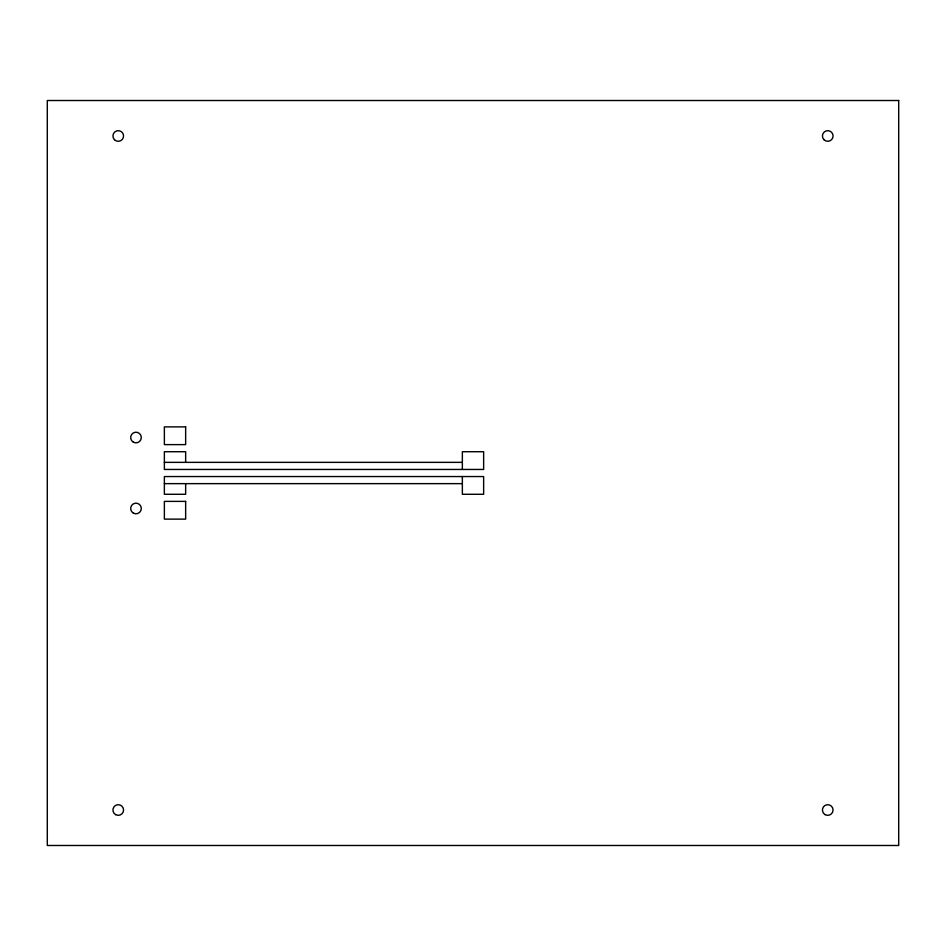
<?xml version="1.0" encoding="UTF-8"?>
<svg xmlns="http://www.w3.org/2000/svg" width="946" height="946" viewBox="0 0 946 946"><rect width="100%" height="100%" fill="white"/><g stroke="black" fill="none" stroke-linecap="round" stroke-linejoin="round"><path stroke-width="1.42" d="M164.368 462.358L462.358 462.358M164.368 483.643L462.358 483.643M462.358 469.453L462.358 451.715L483.643 451.715L483.643 469.453L164.368 469.453L164.368 451.715L185.653 451.715L185.653 462.358M462.358 476.548L462.358 494.285L483.643 494.285L483.643 476.548L164.368 476.548L164.368 494.285L185.653 494.285L185.653 483.643M898.7 100.513L47.3 100.513L47.3 845.488L898.7 845.488L898.7 100.513M185.653 426.883L164.368 426.883L164.368 444.62L185.653 444.62L185.653 426.883M185.653 501.38L164.368 501.38L164.368 519.118L185.653 519.118L185.653 501.38M114.49 139.748A5.321 5.321 0 0 0 123.394 137.359A5.321 5.321 0 0 0 116.878 130.844A5.321 5.321 0 0 0 114.49 139.748M823.99 139.748A5.321 5.321 0 0 0 832.894 137.359A5.321 5.321 0 0 0 826.378 130.844A5.321 5.321 0 0 0 823.99 139.748M825.089 814.624A5.321 5.321 0 0 0 833.071 810.013A5.321 5.321 0 0 0 825.089 805.401A5.321 5.321 0 0 0 825.089 814.624M115.589 814.624A5.321 5.321 0 0 0 123.571 810.013A5.321 5.321 0 0 0 115.589 805.401A5.321 5.321 0 0 0 115.589 814.624M133.327 513.087A5.321 5.321 0 0 0 141.309 508.475A5.321 5.321 0 0 0 133.327 503.863A5.321 5.321 0 0 0 133.327 513.087M133.327 442.137A5.321 5.321 0 0 0 141.309 437.525A5.321 5.321 0 0 0 133.327 432.913A5.321 5.321 0 0 0 133.327 442.137"/></g></svg>
